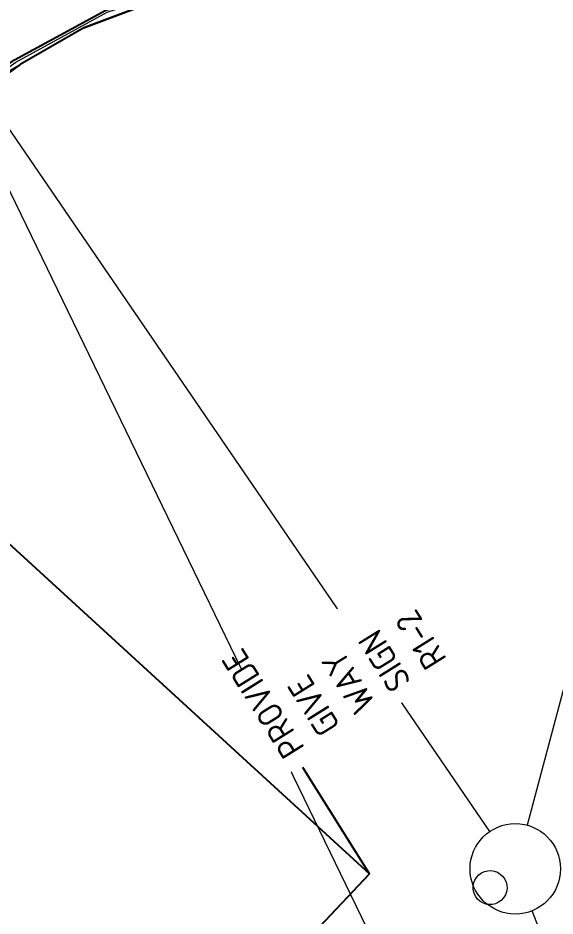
# Model space of a CAD drawing. Header units: metres. Extents: x 3 to 509016, y 4 to 6969473.
# Drawn here: x 507920.52 to 507931.21, y 6967130.68 to 6967148.54 of the extents above; entities that cross this region are included whole.
import ezdxf
from ezdxf import colors
from ezdxf.entities.mleader import LeaderData, LeaderLine
from ezdxf.math import Vec2, Vec3

# ---------------------------------------------------------------- set-up
doc = ezdxf.new("R2010")
doc.units = ezdxf.units.M
for name, color, linetype, lineweight in [('A-FLOR', 252, 'Continuous', 5), ('D_FEAT', 252, 'EXIST_SWD', 0), ('D_UG_PIPES', 252, 'EXIST_SWD', 0), ('ROAD_KERB_BACK', 252, 'Continuous', 0)]:
    doc.layers.add(name, color=color, linetype=linetype, lineweight=lineweight)
for name, color, linetype in [('C_TEXT_MLEADER', 1, 'Continuous'), ('mga2020ROAD_KERB_BACK', 252, 'Continuous'), ('mga2020ROAD_KERB_LIP', 252, 'Continuous'), ('XREF', 7, 'Continuous')]:
    doc.layers.add(name, color=color, linetype=linetype)
doc.styles.add('ISOCP', font='isocp.shx')
doc.styles.get("Standard").update_dxf_attribs({"font": 'ARIALN.TTF'})
doc.linetypes.add('EXIST_SWD', pattern='A,5,-2.5,5,-2,["SWD",Standard,S=2.5,R=0,X=0,Y=-1.25],-8,5,-2.5,5,-2.5', length=37.5)

# ---------------------------------------------------------------- blocks, each defined once
blk = doc.blocks.new('25027_BNP_Skygate Play-Sheet - 000101 - SITE PLAN')
at = {"layer": 'A-FLOR'}
for p, q in [((-2403538, 3947320), (-2403856, 3938361)), ((-2403856, 3938361), (-2404349, 3935914))]:
    blk.add_line(p, q, dxfattribs=at)
blk = doc.blocks.new('XE_ARCH')
at = {"xscale": 0.001, "yscale": 0.001, "zscale": 0.001, "rotation": 121.996}
blk.add_blockref('25027_BNP_Skygate Play-Sheet - 000101 - SITE PLAN', (509988.126, 6971273.77), dxfattribs=at)
blk = doc.blocks.new('XE_SURVEY')
at = {"layer": 'D_FEAT'}
blk.add_circle((507930.423, 6967131.623), 0.9, dxfattribs=at)
blk.add_ellipse((507929.921, 6967131.249), major_axis=(0.204, 0.269), ratio=0.999961, dxfattribs=at)
at = {"layer": 'D_UG_PIPES', "flags": 128}
for points in [[(507929.914, 6967132.366), (507923.985, 6967141.032), (507920.596, 6967145.983), (507917.49, 6967150.522), (507914.341, 6967155.173), (507910.127, 6967161.974), (507905.386, 6967169.624), (507902.753, 6967173.874), (507898.012, 6967181.525), (507897.222, 6967182.8), (507893.799, 6967188.325), (507889.058, 6967195.975), (507884.042, 6967204.043), (507879.005, 6967212.097), (507873.702, 6967220.576), (507873.437, 6967220.999), (507866.808, 6967231.597), (507858.704, 6967244.807), (507840.435, 6967274.934)], [(507737.892, 6967197.608), (507744.682, 6967190.057), (507750.401, 6967182.584), (507757.98, 6967174.424), (507884.183, 6967195.86), (507889.389, 6967187.536), (507894.379, 6967179.773), (507899.818, 6967170.702), (507905.427, 6967161.771), (507910.655, 6967153.582), (507912.402, 6967150.565), (507914.933, 6967149.739), (507917.345, 6967151.31), (507935.804, 6967113.256), (507934.121, 6967111.818), (507934.008, 6967109.306), (507939.529, 6967100.787), (507944.852, 6967091.934), (507946.38, 6967087.343), (507942.682, 6967080.322), (507940.877, 6967073.658)], [(507934.14, 6967145.535), (507930.657, 6967132.492)], [(507934.361, 6967121.524), (507930.762, 6967130.79)]]:
    blk.add_lwpolyline(points, dxfattribs=at)
at = {"layer": 'mga2020ROAD_KERB_BACK'}
blk.add_polyline3d([(507919.141, 6967130.103, 5.004), (507916.328, 6967134.036, 5.039), (507916.262, 6967134.185, 5.039), (507915.533, 6967136.569, 5.053), (507915.371, 6967139.057, 5.066), (507915.379, 6967139.211, 5.066), (507915.782, 6967141.517, 5.079), (507916.746, 6967143.816, 5.092), (507916.902, 6967144.084, 5.094), (507918.235, 6967145.817, 5.088), (507920.105, 6967147.467, 5.082), (507920.457, 6967147.709, 5.081), (507922.273, 6967148.702, 5.092), (507924.646, 6967149.471, 5.106), (507925.28, 6967149.589, 5.109), (507926.22, 6967149.987, 5.1), (507929.068, 6967151.703, 5.069), (507931.479, 6967153.994, 5.038), (507931.534, 6967154.06, 5.037), (507933.337, 6967156.752, 5.009), (507934.364, 6967159.196, 4.986)], dxfattribs=at)
at = {"layer": 'mga2020ROAD_KERB_LIP'}
blk.add_polyline3d([(507934.47, 6967159.192, 4.84), (507933.142, 6967156.144, 4.86), (507931.653, 6967153.996, 4.875), (507931.184, 6967153.456, 4.882), (507928.689, 6967151.257, 4.914), (507925.778, 6967149.651, 4.945), (507925.334, 6967149.474, 4.95), (507924.172, 6967149.228, 4.945), (507921.837, 6967148.348, 4.933), (507920.57, 6967147.617, 4.927), (507919.732, 6967147.011, 4.932), (507917.944, 6967145.271, 4.946), (507916.998, 6967143.974, 4.955), (507916.576, 6967143.188, 4.945), (507915.757, 6967140.833, 4.917), (507915.53, 6967139.274, 4.9), (507915.503, 6967138.353, 4.9), (507915.829, 6967135.881, 4.9), (507916.35, 6967134.328, 4.9), (507919.258, 6967130.192, 4.854)], dxfattribs=at)
at = {"layer": 'ROAD_KERB_BACK'}
blk.add_polyline3d([(507919.167, 6967130.051, 5.004), (507916.353, 6967133.985, 5.039), (507916.287, 6967134.134, 5.039), (507915.558, 6967136.519, 5.053), (507915.395, 6967139.008, 5.066), (507915.404, 6967139.162, 5.066), (507915.807, 6967141.469, 5.079), (507916.771, 6967143.769, 5.092), (507916.927, 6967144.037, 5.094), (507918.261, 6967145.77, 5.088), (507920.132, 6967147.421, 5.082), (507920.484, 6967147.664, 5.081), (507922.3, 6967148.657, 5.092), (507924.675, 6967149.426, 5.106), (507925.309, 6967149.545, 5.109), (507926.249, 6967149.942, 5.1), (507929.099, 6967151.659, 5.069), (507931.51, 6967153.951, 5.038), (507931.566, 6967154.017, 5.037), (507933.37, 6967156.709, 5.009), (507934.397, 6967159.155, 4.986)], dxfattribs=at)

msp = doc.modelspace()

# ---------------------------------------------------------------- block references
for name in ['XE_ARCH', 'XE_SURVEY']:
    msp.add_blockref(name, (0, 0))
at = {"layer": 'XREF'}
for name in ['XE_ARCH', 'XE_SURVEY']:
    msp.add_blockref(name, (0, 0), dxfattribs=at)

# ---------------------------------------------------------------- next in the draw order: leaders
at = {"layer": 'C_TEXT_MLEADER'}
ml = msp.add_multileader_mtext('Standard', dxfattribs=at)
ml.set_content('PROVIDE GIVE WAY SIGN R1-2', color=7, style='ISOCP')
ml.set_leader_properties(color=256, linetype='Continuous', lineweight=-1)
ml.build(insert=Vec2(0, 0))
ml.multileader.update_dxf_attribs({"dogleg_length": 2.5, "arrow_head_size": 0.6, "scale": 0.2})
ctx = ml.context
ctx.base_point, ctx.scale, ctx.char_height, ctx.arrow_head_size, ctx.landing_gap_size, ctx.plane_origin, ctx.plane_x_axis, ctx.plane_y_axis = Vec3(507926.194, 6967133.641, 4.842), 0.2, 0.5, 0.6, 0.3, Vec3(508003.583, 6967121.871, 4.842), Vec3(-0.530124, 0.84792), Vec3(-0.84792, -0.530124)
notes = []
notes.append((ctx, [(0, (1, 1, 0), (507927.519, 6967131.521, 4.842), (-0.530124, 0.84792), 2.5, [(0, [(507913.326, 6967144.513, 4.842)], 0, []), (1, [(507921.569, 6967125.216, 4.842)], 0, [])])]))
ctx.mtext.insert, ctx.mtext.text_direction, ctx.mtext.rotation, ctx.mtext.width, ctx.mtext.defined_height, ctx.mtext.flow_direction = Vec3(507925.823, 6967133.763, 4.842), Vec3(-0.530124, 0.84792), 2.129544, 8.78104, 1.184, 5
ctx.mtext.has_bg_fill, ctx.mtext.bg_color, ctx.mtext.bg_scale_factor, ctx.mtext.bg_transparency, ctx.mtext.use_window_bg_color = 1, -1027028792, 1.5, 0, 1
for ctx, leaders in notes:
    for number, flags, end, landing, length, lines in leaders:
        leader = LeaderData()
        leader.index, (leader.has_last_leader_line, leader.has_dogleg_vector, leader.attachment_direction) = number, flags
        leader.last_leader_point, leader.dogleg_vector, leader.dogleg_length = Vec3(end), Vec3(landing), length
        for number, points, colour, breaks in lines:
            line = LeaderLine()
            line.index, line.vertices, line.color, line.breaks = number, Vec3.list(points), colors.encode_raw_color(colour), breaks
            leader.lines.append(line)
        ctx.leaders.append(leader)

doc.saveas('drawing.dxf')
